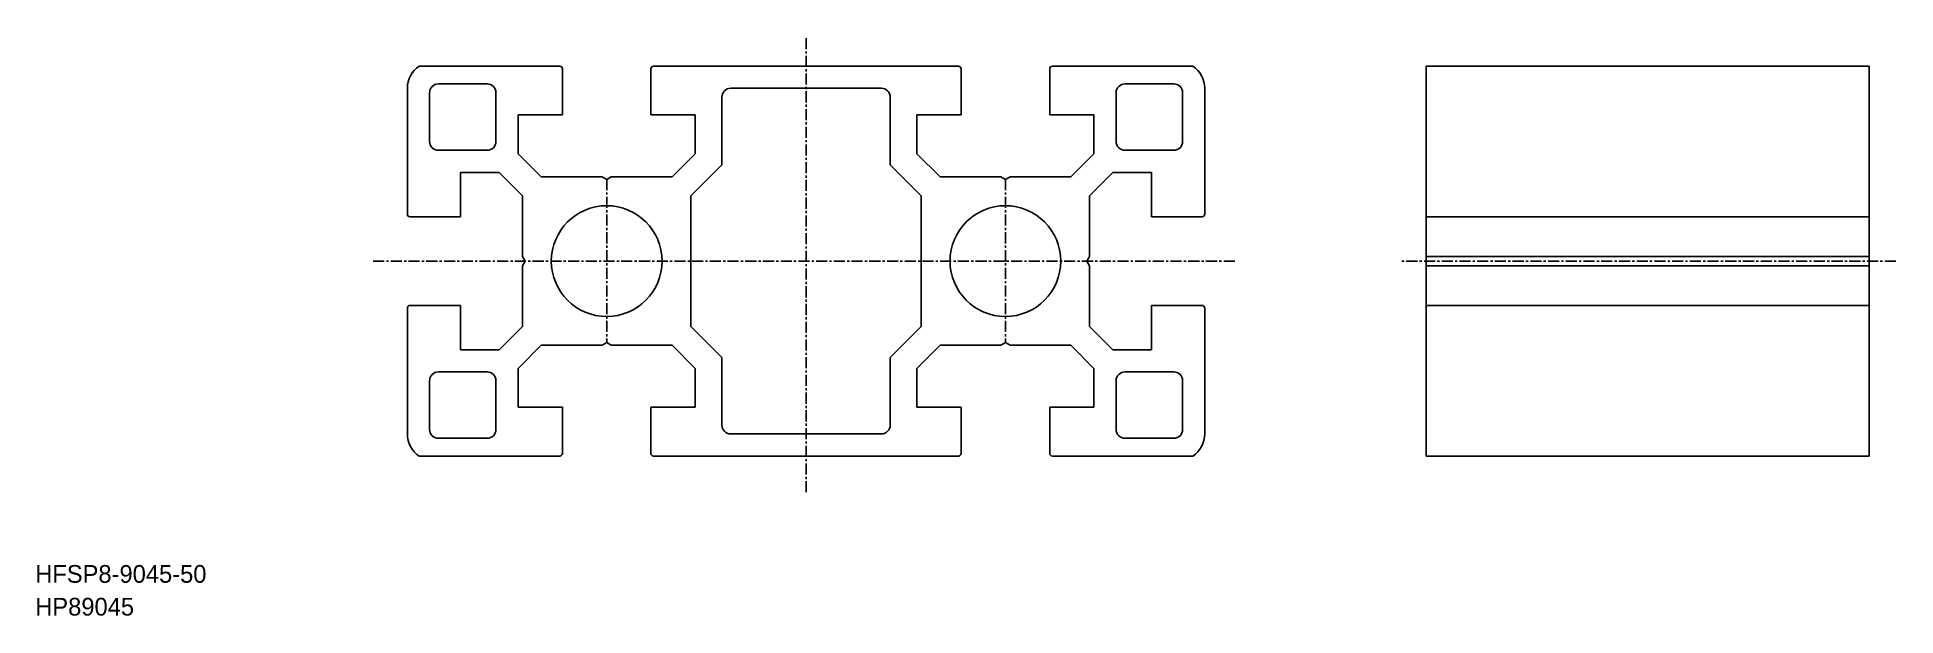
# Model space of a CAD drawing. Extents: x 0 to 210, y 0 to 65.
import ezdxf

# ---------------------------------------------------------------- set-up
doc = ezdxf.new("R2010")
doc.units = 0
doc.linetypes.add('CENTER', pattern=[2, 1.25, -0.25, 0.25, -0.25])
doc.layers.get('0').update_dxf_attribs({"linetype": 'CONTINUOUS'})
doc.layers.add('CENTER', color=1, linetype='CENTER')

msp = doc.modelspace()

# ---------------------------------------------------------------- linework, layer by layer
at = {"color": 7, "linetype": 'CONTINUOUS'}
for p, q in [((43.34, 62), (59.2, 62)), ((59.5, 61.7), (59.5, 56.5)), ((69.5, 61.7), (69.5, 56.5)), ((69.8, 62), (104.2, 62)), ((104.5, 61.7), (104.5, 56.5)), ((114.5, 61.7), (114.5, 56.5)), ((114.8, 62), (130.66, 62)), ((207, 62), (157, 62)), ((157, 62), (157, 18)), ((207, 18), (207, 62)), ((42, 45.3), (42, 59.5)), ((44.5, 53.5), (44.5, 59)), ((45.5, 60), (51, 60)), ((52, 53.5), (52, 59)), ((78.5, 59.5), (95.5, 59.5)), ((122, 53.5), (122, 59)), ((128.5, 60), (123, 60)), ((129.5, 53.5), (129.5, 59)), ((132, 45.3), (132, 59.5)), ((77.5, 50.88), (77.5, 58.5)), ((96.5, 50.88), (96.5, 58.5)), ((54.5, 56.5), (54.5, 52.12)), ((54.5, 56.5), (59.5, 56.5)), ((69.5, 56.5), (74.5, 56.5)), ((74.5, 56.5), (74.5, 52.12)), ((99.5, 56.5), (99.5, 52.12)), ((99.5, 56.5), (104.5, 56.5)), ((114.5, 56.5), (119.5, 56.5)), ((119.5, 56.5), (119.5, 52.12)), ((45.5, 52.5), (51, 52.5)), ((128.5, 52.5), (123, 52.5)), ((54.5, 52.12), (57.12, 49.5)), ((71.88, 49.5), (74.5, 52.12)), ((77.5, 50.88), (74, 47.38)), ((96.5, 50.88), (100, 47.38)), ((102.12, 49.5), (99.5, 52.12)), ((119.5, 52.12), (116.88, 49.5)), ((48, 50), (52.38, 50)), ((48, 45), (48, 50)), ((55, 47.38), (52.38, 50)), ((57.12, 49.5), (63.98, 49.5)), ((64.5, 49.2), (63.98, 49.5)), ((64.5, 49.2), (65.02, 49.5)), ((65.02, 49.5), (71.88, 49.5)), ((102.12, 49.5), (108.98, 49.5)), ((109.5, 49.2), (108.98, 49.5)), ((109.5, 49.2), (110.02, 49.5)), ((110.02, 49.5), (116.88, 49.5)), ((119, 47.38), (121.62, 50)), ((126, 50), (121.62, 50)), ((126, 45), (126, 50)), ((55, 40.52), (55, 47.38)), ((74, 47.38), (74, 32.62)), ((100, 47.38), (100, 32.62)), ((119, 40.52), (119, 47.38)), ((42.3, 45), (48, 45)), ((131.7, 45), (126, 45)), ((157, 45), (207, 45)), ((55.3, 40), (55, 40.52)), ((55.3, 40), (55, 39.48)), ((118.7, 40), (119, 40.52)), ((118.7, 40), (119, 39.48)), ((157, 40.52), (207, 40.52)), ((55, 32.62), (55, 39.48)), ((119, 32.62), (119, 39.48)), ((157, 39.48), (207, 39.48)), ((42, 20.5), (42, 34.7)), ((42.3, 35), (48, 35)), ((48, 30), (48, 35)), ((131.7, 35), (126, 35)), ((126, 30), (126, 35)), ((132, 20.5), (132, 34.7)), ((157, 35), (207, 35)), ((52.38, 30), (55, 32.62)), ((74, 32.62), (77.5, 29.12)), ((100, 32.62), (96.5, 29.12)), ((121.62, 30), (119, 32.62)), ((48, 30), (52.38, 30)), ((57.12, 30.5), (54.5, 27.88)), ((57.12, 30.5), (63.98, 30.5)), ((64.5, 30.8), (63.98, 30.5)), ((64.5, 30.8), (65.02, 30.5)), ((65.02, 30.5), (71.88, 30.5)), ((74.5, 27.88), (71.88, 30.5)), ((99.5, 27.88), (102.12, 30.5)), ((102.12, 30.5), (108.98, 30.5)), ((109.5, 30.8), (108.98, 30.5)), ((109.5, 30.8), (110.02, 30.5)), ((110.02, 30.5), (116.88, 30.5)), ((116.88, 30.5), (119.5, 27.88)), ((126, 30), (121.62, 30)), ((45.5, 27.5), (51, 27.5)), ((54.5, 23.5), (54.5, 27.88)), ((74.5, 23.5), (74.5, 27.88)), ((77.5, 21.5), (77.5, 29.12)), ((96.5, 21.5), (96.5, 29.12)), ((99.5, 23.5), (99.5, 27.88)), ((119.5, 23.5), (119.5, 27.88)), ((128.5, 27.5), (123, 27.5)), ((44.5, 21), (44.5, 26.5)), ((52, 21), (52, 26.5)), ((122, 21), (122, 26.5)), ((129.5, 21), (129.5, 26.5)), ((54.5, 23.5), (59.5, 23.5)), ((59.5, 18.3), (59.5, 23.5)), ((69.5, 18.3), (69.5, 23.5)), ((69.5, 23.5), (74.5, 23.5)), ((99.5, 23.5), (104.5, 23.5)), ((104.5, 18.3), (104.5, 23.5)), ((114.5, 18.3), (114.5, 23.5)), ((114.5, 23.5), (119.5, 23.5)), ((45.5, 20), (51, 20)), ((78.5, 20.5), (95.5, 20.5)), ((128.5, 20), (123, 20)), ((43.34, 18), (59.2, 18)), ((69.8, 18), (104.2, 18)), ((114.8, 18), (130.66, 18)), ((207, 18), (157, 18))]:
    msp.add_line(p, q, dxfattribs=at)
for centre in [(64.5, 40), (109.5, 40), (109.5, 40)]:
    msp.add_circle(centre, 6.25, dxfattribs=at)
for centre, radius, start, end in [((45, 59.5), 3, 123.5573, 180), ((59.2, 61.7), 0.3, 0, 90), ((69.8, 61.7), 0.3, 90, 180), ((104.2, 61.7), 0.3, 0, 90), ((114.8, 61.7), 0.3, 90, 180), ((129, 59.5), 3, 0, 56.4427), ((45.5, 59), 1, 90, 180), ((51, 59), 1, 0, 90), ((78.5, 58.5), 1, 90, 180), ((95.5, 58.5), 1, 0, 90), ((123, 59), 1, 90, 180), ((128.5, 59), 1, 0, 90), ((45.5, 53.5), 1, 180, 270), ((51, 53.5), 1, 270, 0), ((123, 53.5), 1, 180, 270), ((128.5, 53.5), 1, 270, 0), ((42.3, 45.3), 0.3, 180, 270), ((131.7, 45.3), 0.3, 270, 0), ((42.3, 34.7), 0.3, 90, 180), ((131.7, 34.7), 0.3, 0, 90), ((45.5, 26.5), 1, 90, 180), ((51, 26.5), 1, 0, 90), ((123, 26.5), 1, 90, 180), ((128.5, 26.5), 1, 0, 90), ((45.5, 21), 1, 180, 270), ((51, 21), 1, 270, 0), ((78.5, 21.5), 1, 180, 270), ((95.5, 21.5), 1, 270, 0), ((123, 21), 1, 180, 270), ((128.5, 21), 1, 270, 0), ((45, 20.5), 3, 180, 236.4427), ((129, 20.5), 3, 303.5573, 0), ((59.2, 18.3), 0.3, 270, 360), ((69.8, 18.3), 0.3, 180, 270), ((104.2, 18.3), 0.3, 270, 0), ((114.8, 18.3), 0.3, 180, 270)]:
    msp.add_arc(centre, radius, start, end, dxfattribs=at)
at = {"layer": 'CENTER', "color": 1, "linetype": 'CENTER'}
for p, q in [((87, 13.91), (87, 65.27)), ((64.5, 49.25), (64.5, 30.75)), ((109.5, 49.25), (109.5, 30.75)), ((38.14, 40), (135.56, 40)), ((210, 40), (154, 40))]:
    msp.add_line(p, q, dxfattribs=at)
for p in [(64.5, 40), (109.5, 40)]:
    msp.add_point(p, dxfattribs=at)

# ---------------------------------------------------------------- texts
at = {"color": 7, "linetype": 'CONTINUOUS'}
for s, p in [('HFSP8-9045-50', (0, 3.7)), ('HP89045', (0, 0))]:
    msp.add_text(s, height=2, dxfattribs=at).set_placement(p)

doc.saveas('drawing.dxf')
